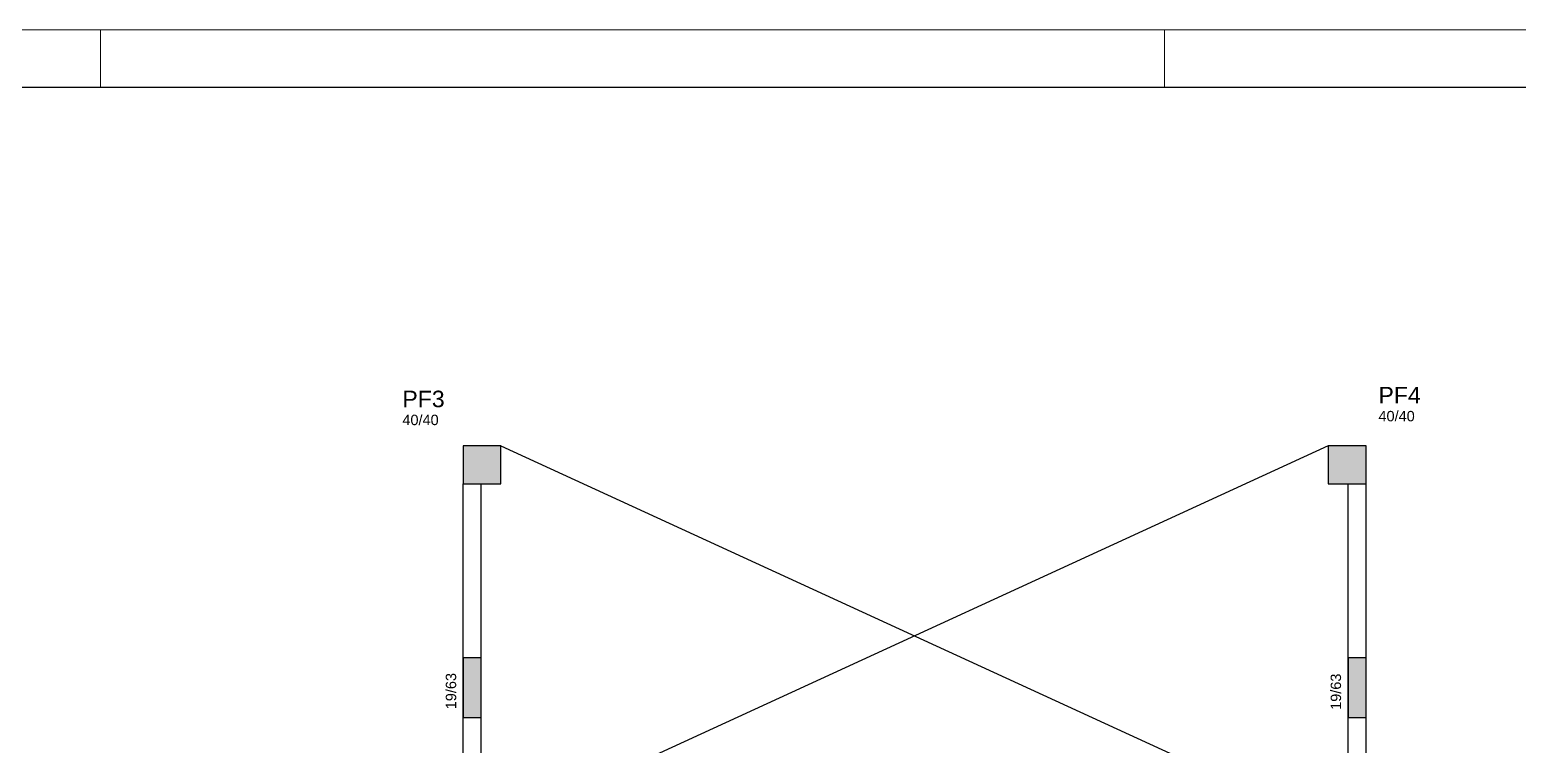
# Model space of a CAD drawing. Extents: x 3022 to 8661, y -614 to 3008.
# Drawn here: x 5204 to 6781, y 2249 to 3008 of the extents above; entities that cross this region are included whole.
import ezdxf

# ---------------------------------------------------------------- set-up
doc = ezdxf.new("R2010")
doc.units = 0
doc.layers.add('FOLHA', color=255, linetype='Continuous', lineweight=5)
for name, color, linetype in [('MTH-230', 1, 'Continuous'), ('MTH-DIM-PILAR', 3, 'Continuous'), ('MTH-DIM-VIGA', 3, 'Continuous'), ('MTH-FACE-VIGA', 7, 'Continuous'), ('MTH-LINHA-SEÇÃO', 16, 'Continuous'), ('MTH-PILAR-SEGUE', 5, 'Continuous'), ('MTH-SOMBRA21', 150, 'Continuous'), ('MTH-SOMBRA25', 253, 'Continuous'), ('MTH-TIT1-PILAR', 5, 'Continuous')]:
    doc.layers.add(name, color=color, linetype=linetype)
doc.styles.add('TQS_ARIAL', font='arial.ttf')

msp = doc.modelspace()

# ---------------------------------------------------------------- linework, layer by layer
at = {"color": 30}
msp.add_line((3175.4, 2946.69), (8600.49, 2946.69), dxfattribs=at)
at = {"layer": 'FOLHA'}
for p, q in [((3022.99, 3007.66), (8661.45, 3007.66)), ((5278.65, 3007.66), (5278.65, 2946.69)), ((6406.48, 3007.66), (6406.48, 2946.69))]:
    msp.add_line(p, q, dxfattribs=at)
at = {"layer": 'MTH-230', "linetype": 'Continuous'}
for p, q in [((6580.08, 2566.25), (5682.08, 2153.75)), ((5703.08, 2566.25), (6601.08, 2153.75))]:
    msp.add_line(p, q, dxfattribs=at)
at = {"layer": 'MTH-FACE-VIGA', "linetype": 'Continuous'}
for p, q in [((5663.08, 2153.75), (5663.08, 2526.25)), ((5682.08, 2153.75), (5682.08, 2526.25)), ((6601.08, 2153.75), (6601.08, 2526.25)), ((6620.08, 2153.75), (6620.08, 2526.25))]:
    msp.add_line(p, q, dxfattribs=at)
at = {"layer": 'MTH-LINHA-SEÇÃO', "linetype": 'Continuous'}
for points in [[(5682.08, 2341.41), (5663.08, 2341.41), (5663.08, 2278.41), (5682.08, 2278.41), (5682.08, 2341.41)], [(6620.08, 2341.41), (6601.08, 2341.41), (6601.08, 2278.41), (6620.08, 2278.41), (6620.08, 2341.41)]]:
    msp.add_lwpolyline(points, dxfattribs=at)
at = {"layer": 'MTH-PILAR-SEGUE', "linetype": 'Continuous'}
for points in [[(5703.08, 2566.25), (5663.08, 2566.25), (5663.08, 2526.25), (5703.08, 2526.25), (5703.08, 2566.25)], [(6620.08, 2566.25), (6580.08, 2566.25), (6580.08, 2526.25), (6620.08, 2526.25), (6620.08, 2566.25)]]:
    msp.add_lwpolyline(points, dxfattribs=at)
at = {"layer": 'MTH-SOMBRA21', "linetype": 'Continuous'}
for points in [[(5682.08, 2341.41), (5663.08, 2341.41), (5663.08, 2278.41)], [(5682.08, 2341.41), (5663.08, 2278.41), (5682.08, 2278.41)], [(5682.08, 2341.41), (5682.08, 2278.41), (5682.08, 2341.41)], [(6620.08, 2341.41), (6601.08, 2341.41), (6601.08, 2278.41)], [(6620.08, 2341.41), (6601.08, 2278.41), (6620.08, 2278.41)], [(6620.08, 2341.41), (6620.08, 2278.41), (6620.08, 2341.41)]]:
    msp.add_solid(points, dxfattribs=at)
at = {"layer": 'MTH-SOMBRA25', "linetype": 'Continuous'}
for points in [[(5703.08, 2566.25), (5663.08, 2566.25), (5663.08, 2526.25)], [(5703.08, 2566.25), (5663.08, 2526.25), (5703.08, 2526.25)], [(5703.08, 2566.25), (5703.08, 2526.25), (5703.08, 2566.25)], [(6620.08, 2566.25), (6580.08, 2566.25), (6580.08, 2526.25)], [(6620.08, 2566.25), (6580.08, 2526.25), (6620.08, 2526.25)], [(6620.08, 2566.25), (6620.08, 2526.25), (6620.08, 2566.25)]]:
    msp.add_solid(points, dxfattribs=at)

# ---------------------------------------------------------------- texts
at = {"layer": 'MTH-DIM-PILAR', "linetype": 'Continuous', "style": 'TQS_ARIAL'}
for p in [(6633.25, 2592.41), (5598.56, 2588.39)]:
    msp.add_text('40/40', height=11, dxfattribs=at).set_placement(p)
at = {"layer": 'MTH-DIM-VIGA', "linetype": 'Continuous', "style": 'TQS_ARIAL'}
for p in [(5655.58, 2287.04), (6593.58, 2286.41)]:
    msp.add_text('19/63', height=11, rotation=90, dxfattribs=at).set_placement(p)
at = {"layer": 'MTH-TIT1-PILAR', "linetype": 'Continuous', "style": 'TQS_ARIAL'}
for s, p in [('PF3', (5598.56, 2607.39)), ('PF4', (6633.25, 2611.41))]:
    msp.add_text(s, height=17.5, dxfattribs=at).set_placement(p)

doc.saveas('drawing.dxf')
